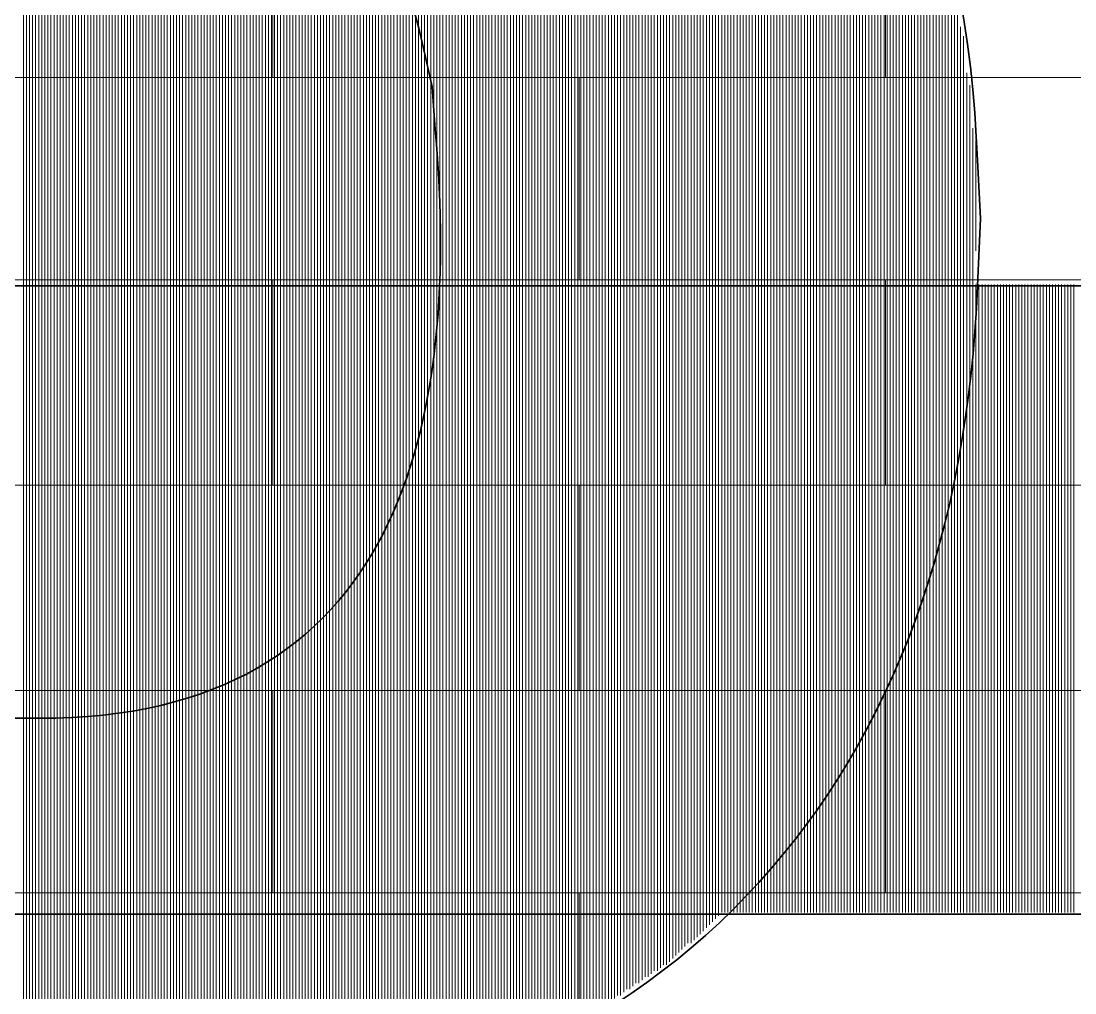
# Model space of a CAD drawing. Header units: inches. Extents: x 5 to 516, y -193 to 129.
# Drawn here: x 88.858 to 90.005, y -83.722 to -82.665 of the extents above; entities that cross this region are included whole.
import ezdxf

# ---------------------------------------------------------------- set-up
doc = ezdxf.new("R2010")
doc.units = ezdxf.units.IN
doc.header["$MEASUREMENT"] = 0
doc.layers.add('PDF4_Geometry', color=7, linetype='Continuous')

msp = doc.modelspace()

# ---------------------------------------------------------------- linework, layer by layer
at = {"layer": 'PDF4_Geometry', "lineweight": 15}
for points in [[(88.8604178, -83.8846511), (88.8604178, -81.8879843), (88.8604178, -83.8846511)], [(88.8637544, -83.8846511), (88.8637544, -81.8879843), (88.8637544, -83.8846511)], [(88.8670909, -83.8846511), (88.8670909, -81.8879843), (88.8670909, -83.8846511)], [(88.8704207, -83.8846511), (88.8704207, -81.8879843), (88.8704207, -83.8846511)], [(88.8737573, -83.8846511), (88.8737573, -81.8879843), (88.8737573, -83.8846511)], [(88.8770871, -83.8846511), (88.8770871, -81.8879843), (88.8770871, -83.8846511)], [(88.8804237, -83.8846511), (88.8804237, -81.8879843), (88.8804237, -83.8846511)], [(88.8837535, -83.8846511), (88.8837535, -81.8879843), (88.8837535, -83.8846511)], [(88.8870901, -83.8846511), (88.8870901, -81.8879843), (88.8870901, -83.8846511)], [(88.8904199, -83.8846511), (88.8904199, -81.8879843), (88.8904199, -83.8846511)], [(88.8937565, -83.8846511), (88.8937565, -81.8879843), (88.8937565, -83.8846511)], [(88.8970863, -83.8846511), (88.8970863, -81.8879843), (88.8970863, -83.8846511)], [(88.9004229, -83.8846511), (88.9004229, -81.8879843), (88.9004229, -83.8846511)], [(88.9037527, -83.8846511), (88.9037527, -81.8879843), (88.9037527, -83.8846511)], [(88.9070893, -83.8846511), (88.9070893, -81.8879843), (88.9070893, -83.8846511)], [(88.9104191, -83.8846511), (88.9104191, -81.8879843), (88.9104191, -83.8846511)], [(88.9137557, -83.8846511), (88.9137557, -81.8879843), (88.9137557, -83.8846511)], [(88.9170855, -83.8846511), (88.9170855, -81.8879843), (88.9170855, -83.8846511)], [(88.9204221, -83.8846511), (88.9204221, -81.8879843), (88.9204221, -83.8846511)], [(88.9237587, -83.8846511), (88.9237587, -81.8879843), (88.9237587, -83.8846511)], [(88.9270885, -83.8846511), (88.9270885, -81.8879843), (88.9270885, -83.8846511)], [(88.9304183, -83.8846511), (88.9304183, -81.8879843), (88.9304183, -83.8846511)], [(88.9337549, -83.8846511), (88.9337549, -81.8879843), (88.9337549, -83.8846511)], [(88.9370915, -83.8846511), (88.9370915, -81.8879843), (88.9370915, -83.8846511)], [(88.9404213, -83.8846511), (88.9404213, -81.8879843), (88.9404213, -83.8846511)], [(88.9437511, -83.8846511), (88.9437511, -81.8879843), (88.9437511, -83.8846511)], [(88.9470877, -83.8846511), (88.9470877, -81.8879843), (88.9470877, -83.8846511)], [(88.9504243, -83.8846511), (88.9504243, -81.8879843), (88.9504243, -83.8846511)], [(88.9537541, -83.8846511), (88.9537541, -81.8879843), (88.9537541, -83.8846511)], [(88.9570907, -83.8846511), (88.9570907, -81.8879843), (88.9570907, -83.8846511)], [(88.9604205, -83.8846511), (88.9604205, -81.8879843), (88.9604205, -83.8846511)], [(88.9637571, -83.8846511), (88.9637571, -81.8879843), (88.9637571, -83.8846511)], [(88.9670869, -83.8846511), (88.9670869, -81.8879843), (88.9670869, -83.8846511)], [(88.9704235, -83.8846511), (88.9704235, -81.8879843), (88.9704235, -83.8846511)], [(88.9737533, -83.8846511), (88.9737533, -81.8879843), (88.9737533, -83.8846511)], [(88.9770899, -83.8846511), (88.9770899, -81.8879843), (88.9770899, -83.8846511)], [(88.9804197, -83.8846511), (88.9804197, -81.8879843), (88.9804197, -83.8846511)], [(88.9837563, -83.8813179), (88.9837563, -81.8879843), (88.9837563, -83.8813179)], [(88.9870861, -83.8813179), (88.9870861, -81.8879843), (88.9870861, -83.8813179)], [(88.9904227, -83.8813179), (88.9904227, -81.8879843), (88.9904227, -83.8813179)], [(88.9937525, -83.8813179), (88.9937525, -81.8879843), (88.9937525, -83.8813179)], [(88.9970891, -83.8813179), (88.9970891, -81.8879843), (88.9970891, -83.8813179)], [(89.0004189, -83.8813179), (89.0004189, -81.8879843), (89.0004189, -83.8813179)], [(89.0037554, -83.8813179), (89.0037554, -81.8879843), (89.0037554, -83.8813179)], [(89.007092, -83.8813179), (89.007092, -81.8879843), (89.007092, -83.8813179)], [(89.0104218, -83.8813179), (89.0104218, -81.8913177), (89.0104218, -83.8813179)], [(89.0137517, -83.8813179), (89.0137517, -81.8913177), (89.0137517, -83.8813179)], [(89.0170882, -83.8779847), (89.0170882, -81.891318), (89.0170882, -83.8779847)], [(89.0204248, -83.8779847), (89.0204248, -81.891318), (89.0204248, -83.8779847)], [(89.0237546, -83.8779847), (89.0237546, -81.891318), (89.0237546, -83.8779847)], [(89.0270844, -83.8779847), (89.0270844, -81.891318), (89.0270844, -83.8779847)], [(89.030421, -83.8779847), (89.030421, -81.891318), (89.030421, -83.8779847)], [(89.0337576, -83.8779847), (89.0337576, -81.891318), (89.0337576, -83.8779847)], [(89.0370874, -83.8779847), (89.0370874, -81.891318), (89.0370874, -83.8779847)], [(89.040424, -83.8779847), (89.040424, -81.891318), (89.040424, -83.8779847)], [(89.0437538, -83.8779847), (89.0437538, -81.891318), (89.0437538, -83.8779847)], [(89.0470904, -83.8746515), (89.0470904, -81.891318), (89.0470904, -83.8746515)], [(89.0504202, -83.8746515), (89.0504202, -81.891318), (89.0504202, -83.8746515)], [(89.0537568, -83.8746515), (89.0537568, -81.891318), (89.0537568, -83.8746515)], [(89.0570866, -83.8746515), (89.0570866, -81.8946514), (89.0570866, -83.8746515)], [(89.0604232, -83.8746515), (89.0604232, -81.8946514), (89.0604232, -83.8746515)], [(89.063753, -83.8746515), (89.063753, -81.8946514), (89.063753, -83.8746515)], [(89.0670896, -83.8746515), (89.0670896, -81.8946514), (89.0670896, -83.8746515)], [(89.0704194, -83.8746515), (89.0704194, -81.8946514), (89.0704194, -83.8746515)], [(89.073756, -83.8746515), (89.073756, -81.8946514), (89.073756, -83.8746515)], [(89.0770858, -83.8713183), (89.0770858, -81.8946514), (89.0770858, -83.8713183)], [(89.0804224, -83.8713183), (89.0804224, -81.8979848), (89.0804224, -83.8713183)], [(89.0837522, -83.8713183), (89.0837522, -81.8979848), (89.0837522, -83.8713183)], [(89.0870888, -83.8713183), (89.0870888, -81.8979848), (89.0870888, -83.8713183)], [(89.0904254, -83.8713183), (89.0904254, -81.8979848), (89.0904254, -83.8713183)], [(89.0937552, -83.8713183), (89.0937552, -81.8979848), (89.0937552, -83.8713183)], [(89.097085, -83.8713183), (89.097085, -81.8979848), (89.097085, -83.8713183)], [(89.1004216, -83.8713183), (89.1004216, -81.9013182), (89.1004216, -83.8713183)], [(89.1037582, -83.8713183), (89.1037582, -81.9013182), (89.1037582, -83.8713183)], [(89.107088, -83.8679817), (89.107088, -81.9013148), (89.107088, -83.8679817)], [(89.1104178, -83.8679817), (89.1104178, -81.9013148), (89.1104178, -83.8679817)], [(89.1137544, -83.8679817), (89.1137544, -81.9013148), (89.1137544, -83.8679817)], [(89.117091, -83.8679817), (89.117091, -81.9013148), (89.117091, -83.8679817)], [(89.1204208, -83.8679817), (89.1204208, -81.9013148), (89.1204208, -83.8679817)], [(89.1237574, -83.8679817), (89.1237574, -81.9046482), (89.1237574, -83.8679817)], [(89.1270872, -83.8679817), (89.1270872, -81.9046482), (89.1270872, -83.8679817)], [(89.1304238, -83.8679817), (89.1304238, -81.9046482), (89.1304238, -83.8679817)], [(89.1337536, -83.8646519), (89.1337536, -81.9046518), (89.1337536, -83.8646519)], [(89.1370901, -83.8646519), (89.1370901, -81.9046518), (89.1370901, -83.8646519)], [(89.14042, -83.8646519), (89.14042, -81.9046518), (89.14042, -83.8646519)], [(89.1437565, -83.8646519), (89.1437565, -81.907985), (89.1437565, -83.8646519)], [(89.1470864, -83.8646519), (89.1470864, -81.907985), (89.1470864, -83.8646519)], [(89.1504229, -83.8646519), (89.1504229, -81.907985), (89.1504229, -83.8646519)], [(89.1537527, -83.8646519), (89.1537527, -81.907985), (89.1537527, -83.8646519)], [(89.1570893, -83.8613153), (89.1570893, -81.9079818), (89.1570893, -83.8613153)], [(89.1604191, -83.8613153), (89.1604191, -81.9079818), (89.1604191, -83.8613153)], [(89.1637557, -83.8613153), (89.1637557, -81.9113153), (89.1637557, -83.8613153)], [(89.1670855, -83.8613153), (89.1670855, -81.9113153), (89.1670855, -83.8613153)], [(89.1704221, -83.8579855), (89.1704221, -81.9113186), (89.1704221, -83.8579855)], [(89.1737587, -83.8579855), (89.1737587, -81.9113186), (89.1737587, -83.8579855)], [(89.1770885, -83.8579855), (89.1770885, -81.9113186), (89.1770885, -83.8579855)], [(89.1804183, -83.8579855), (89.1804183, -81.914652), (89.1804183, -83.8579855)], [(89.1837549, -83.8546489), (89.1837549, -81.9146489), (89.1837549, -83.8546489)], [(89.1870915, -83.8546489), (89.1870915, -81.9146489), (89.1870915, -83.8546489)], [(89.1904213, -83.8546489), (89.1904213, -81.9146489), (89.1904213, -83.8546489)], [(89.1937511, -83.8546489), (89.1937511, -81.917982), (89.1937511, -83.8546489)], [(89.1970877, -83.8513157), (89.1970877, -81.9179823), (89.1970877, -83.8513157)], [(89.2004243, -83.8513157), (89.2004243, -81.9179823), (89.2004243, -83.8513157)], [(89.2037541, -83.8513157), (89.2037541, -81.9179823), (89.2037541, -83.8513157)], [(89.2070907, -83.8513157), (89.2070907, -81.9213155), (89.2070907, -83.8513157)], [(89.2104205, -83.8513157), (89.2104205, -81.9213155), (89.2104205, -83.8513157)], [(89.2137571, -83.8479825), (89.2137571, -81.9213157), (89.2137571, -83.8479825)], [(89.2170869, -83.8479825), (89.2170869, -81.9246491), (89.2170869, -83.8479825)], [(89.2204235, -83.8479825), (89.2204235, -81.9246491), (89.2204235, -83.8479825)], [(89.2237533, -83.8479825), (89.2237533, -81.9246491), (89.2237533, -83.8479825)], [(89.2270899, -83.8446493), (89.2270899, -81.9246491), (89.2270899, -83.8446493)], [(89.2304197, -83.8446493), (89.2304197, -81.9279825), (89.2304197, -83.8446493)], [(89.2337563, -83.8446493), (89.2337563, -81.9279825), (89.2337563, -83.8446493)], [(89.2370861, -83.8446493), (89.2370861, -81.9279825), (89.2370861, -83.8446493)], [(89.2404227, -83.8413161), (89.2404227, -81.9313159), (89.2404227, -83.8413161)], [(89.2437525, -83.8413161), (89.2437525, -81.9313159), (89.2437525, -83.8413161)], [(89.2470891, -83.8413161), (89.2470891, -81.9313159), (89.2470891, -83.8413161)], [(89.2504189, -83.8413161), (89.2504189, -81.9313159), (89.2504189, -83.8413161)], [(89.2537555, -83.8379829), (89.2537555, -81.9346496), (89.2537555, -83.8379829)], [(89.2570921, -83.8379829), (89.2570921, -81.9346496), (89.2570921, -83.8379829)], [(89.2604219, -83.8379829), (89.2604219, -81.9346496), (89.2604219, -83.8379829)], [(89.2637517, -83.8346497), (89.2637517, -81.9346495), (89.2637517, -83.8346497)], [(89.2670883, -83.8346497), (89.2670883, -81.937983), (89.2670883, -83.8346497)], [(89.2704248, -83.8346497), (89.2704248, -81.937983), (89.2704248, -83.8346497)], [(89.2737547, -83.8313165), (89.2737547, -81.9379829), (89.2737547, -83.8313165)], [(89.2770845, -83.8313165), (89.2770845, -81.9379829), (89.2770845, -83.8313165)], [(89.2804211, -83.8313165), (89.2804211, -81.9413164), (89.2804211, -83.8313165)], [(89.2837576, -83.8313165), (89.2837576, -81.9413164), (89.2837576, -83.8313165)], [(89.2870874, -83.8279833), (89.2870874, -81.9413166), (89.2870874, -83.8279833)], [(89.290424, -83.8279833), (89.290424, -81.9413166), (89.290424, -83.8279833)], [(89.2937538, -83.8279833), (89.2937538, -81.9446497), (89.2937538, -83.8279833)], [(89.2970904, -83.8246501), (89.2970904, -81.94465), (89.2970904, -83.8246501)], [(89.3004202, -83.8246501), (89.3004202, -81.94465), (89.3004202, -83.8246501)], [(89.3037568, -83.8246501), (89.3037568, -81.9479834), (89.3037568, -83.8246501)], [(89.3070866, -83.8213169), (89.3070866, -81.9479834), (89.3070866, -83.8213169)], [(89.3104232, -83.8213169), (89.3104232, -81.9513168), (89.3104232, -83.8213169)], [(89.313753, -83.8213169), (89.313753, -81.9513168), (89.313753, -83.8213169)], [(89.3170896, -83.8179837), (89.3170896, -81.951317), (89.3170896, -83.8179837)], [(89.3204194, -83.8179837), (89.3204194, -81.9546502), (89.3204194, -83.8179837)], [(89.323756, -83.8179837), (89.323756, -81.9546502), (89.323756, -83.8179837)], [(89.3270858, -83.8146505), (89.3270858, -81.9546504), (89.3270858, -83.8146505)], [(89.3304224, -83.8146505), (89.3304224, -81.9579838), (89.3304224, -83.8146505)], [(89.3337522, -83.8146505), (89.3337522, -81.9579838), (89.3337522, -83.8146505)], [(89.3370888, -83.8113173), (89.3370888, -81.9613173), (89.3370888, -83.8113173)], [(89.3404254, -83.8113173), (89.3404254, -81.9613173), (89.3404254, -83.8113173)], [(89.3437552, -83.8113173), (89.3437552, -81.9613173), (89.3437552, -83.8113173)], [(89.347085, -83.8079842), (89.347085, -81.9646507), (89.347085, -83.8079842)], [(89.3504216, -83.8079842), (89.3504216, -81.9646507), (89.3504216, -83.8079842)], [(89.3537582, -83.8079842), (89.3537582, -81.9679841), (89.3537582, -83.8079842)], [(89.357088, -83.804651), (89.357088, -81.9679841), (89.357088, -83.804651)], [(89.3604178, -83.804651), (89.3604178, -81.9679841), (89.3604178, -83.804651)], [(89.3637544, -83.804651), (89.3637544, -81.9713175), (89.3637544, -83.804651)], [(89.367091, -83.8013178), (89.367091, -81.9713177), (89.367091, -83.8013178)], [(89.3704208, -83.8013178), (89.3704208, -81.9746509), (89.3704208, -83.8013178)], [(89.3737574, -83.7979846), (89.3737574, -81.9746511), (89.3737574, -83.7979846)], [(89.3770872, -83.7979846), (89.3770872, -81.9779845), (89.3770872, -83.7979846)], [(89.3804238, -83.7946514), (89.3804238, -81.9779845), (89.3804238, -83.7946514)], [(89.3837536, -83.7946514), (89.3837536, -81.9813179), (89.3837536, -83.7946514)], [(89.3870902, -83.7913182), (89.3870902, -81.9813179), (89.3870902, -83.7913182)], [(89.39042, -83.7913182), (89.39042, -81.9846514), (89.39042, -83.7913182)], [(89.3937566, -83.787985), (89.3937566, -81.9846515), (89.3937566, -83.787985)], [(89.3970864, -83.787985), (89.3970864, -81.9879847), (89.3970864, -83.787985)], [(89.400423, -83.7846484), (89.400423, -81.9879816), (89.400423, -83.7846484)], [(89.4037528, -83.7846484), (89.4037528, -81.991315), (89.4037528, -83.7846484)], [(89.4070894, -83.7813186), (89.4070894, -81.9913184), (89.4070894, -83.7813186)], [(89.4104192, -83.7813186), (89.4104192, -81.9946518), (89.4104192, -83.7813186)], [(89.4137558, -83.777982), (89.4137558, -81.9946486), (89.4137558, -83.777982)], [(89.4170856, -83.777982), (89.4170856, -81.9979818), (89.4170856, -83.777982)], [(89.4204221, -83.7746522), (89.4204221, -81.9979854), (89.4204221, -83.7746522)], [(89.4237587, -83.7746522), (89.4237587, -82.0013187), (89.4237587, -83.7746522)], [(89.4270885, -83.7713156), (89.4270885, -82.0013154), (89.4270885, -83.7713156)], [(89.4304184, -83.7713156), (89.4304184, -82.0046488), (89.4304184, -83.7713156)], [(89.4337549, -83.7679824), (89.4337549, -82.0046489), (89.4337549, -83.7679824)], [(89.4370915, -83.7679824), (89.4370915, -82.0079822), (89.4370915, -83.7679824)], [(89.4404213, -83.7646492), (89.4404213, -82.0079823), (89.4404213, -83.7646492)], [(89.4437511, -83.7646492), (89.4437511, -82.0113158), (89.4437511, -83.7646492)], [(89.4470877, -83.761316), (89.4470877, -82.0113158), (89.4470877, -83.761316)], [(89.4504243, -83.761316), (89.4504243, -82.0146491), (89.4504243, -83.761316)], [(89.4537541, -83.7579828), (89.4537541, -82.0146494), (89.4537541, -83.7579828)], [(89.4570907, -83.7579828), (89.4570907, -82.0179827), (89.4570907, -83.7579828)], [(89.4604205, -83.7546496), (89.4604205, -82.0179828), (89.4604205, -83.7546496)], [(89.4637571, -83.7546496), (89.4637571, -82.0213161), (89.4637571, -83.7546496)], [(89.4670869, -83.7513164), (89.4670869, -82.0213163), (89.4670869, -83.7513164)], [(89.4704235, -83.7513164), (89.4704235, -82.0246496), (89.4704235, -83.7513164)], [(89.4737533, -83.7479832), (89.4737533, -82.0279831), (89.4737533, -83.7479832)], [(89.4770899, -83.74465), (89.4770899, -82.0279832), (89.4770899, -83.74465)], [(89.4804197, -83.74465), (89.4804197, -82.0313165), (89.4804197, -83.74465)], [(89.4837563, -83.7413168), (89.4837563, -82.0313166), (89.4837563, -83.7413168)], [(89.4870861, -83.7379836), (89.4870861, -82.0346501), (89.4870861, -83.7379836)], [(89.4904227, -83.7379836), (89.4904227, -82.0379835), (89.4904227, -83.7379836)], [(89.4937525, -83.7346504), (89.4937525, -82.0379835), (89.4937525, -83.7346504)], [(89.4970891, -83.7313172), (89.4970891, -82.0413171), (89.4970891, -83.7313172)], [(89.5004189, -83.7313172), (89.5004189, -82.0413171), (89.5004189, -83.7313172)], [(89.5037555, -83.727984), (89.5037555, -82.0446506), (89.5037555, -83.727984)], [(89.5070921, -83.7246508), (89.5070921, -82.047984), (89.5070921, -83.7246508)], [(89.5104219, -83.7246508), (89.5104219, -82.047984), (89.5104219, -83.7246508)], [(89.5137517, -83.7213176), (89.5137517, -82.0513175), (89.5137517, -83.7213176)], [(89.5170883, -83.7179844), (89.5170883, -82.0513176), (89.5170883, -83.7179844)], [(89.5204249, -83.7179844), (89.5204249, -82.0546509), (89.5204249, -83.7179844)], [(89.5237547, -83.7146512), (89.5237547, -82.0579844), (89.5237547, -83.7146512)], [(89.5270845, -83.711318), (89.5270845, -82.0613178), (89.5270845, -83.711318)], [(89.5304211, -83.711318), (89.5304211, -82.0613178), (89.5304211, -83.711318)], [(89.5337577, -83.7079848), (89.5337577, -82.0646514), (89.5337577, -83.7079848)], [(89.5370875, -83.7046516), (89.5370875, -82.0679849), (89.5370875, -83.7046516)], [(89.5404241, -83.7046516), (89.5404241, -82.0713182), (89.5404241, -83.7046516)], [(89.5437539, -83.701315), (89.5437539, -82.0713149), (89.5437539, -83.701315)], [(89.5470905, -83.6979852), (89.5470905, -82.0746518), (89.5470905, -83.6979852)], [(89.5504203, -83.6979852), (89.5504203, -82.0779851), (89.5504203, -83.6979852)], [(89.5537568, -83.6946486), (89.5537568, -82.0813151), (89.5537568, -83.6946486)], [(89.5570867, -83.6913188), (89.5570867, -82.084652), (89.5570867, -83.6913188)], [(89.5604232, -83.6913188), (89.5604232, -82.084652), (89.5604232, -83.6913188)], [(89.5637531, -83.6879822), (89.5637531, -82.0879822), (89.5637531, -83.6879822)], [(89.5670896, -83.684649), (89.5670896, -82.0913156), (89.5670896, -83.684649)], [(89.5704194, -83.6813158), (89.5704194, -82.0946491), (89.5704194, -83.6813158)], [(89.573756, -83.6779826), (89.573756, -82.0979825), (89.573756, -83.6779826)], [(89.5770858, -83.6746495), (89.5770858, -82.101316), (89.5770858, -83.6746495)], [(89.5804224, -83.6713163), (89.5804224, -82.1013161), (89.5804224, -83.6713163)], [(89.5837522, -83.6679831), (89.5837522, -82.1046497), (89.5837522, -83.6679831)], [(89.5870888, -83.6679831), (89.5870888, -82.1079829), (89.5870888, -83.6679831)], [(89.5904254, -83.6646499), (89.5904254, -82.1113165), (89.5904254, -83.6646499)], [(89.5937552, -83.6613167), (89.5937552, -82.1146499), (89.5937552, -83.6613167)], [(89.597085, -83.6579835), (89.597085, -82.1179834), (89.597085, -83.6579835)], [(89.6004216, -83.6546503), (89.6004216, -82.1213168), (89.6004216, -83.6546503)], [(89.6037582, -83.6513171), (89.6037582, -82.1213169), (89.6037582, -83.6513171)], [(89.607088, -83.6479839), (89.607088, -82.1246504), (89.607088, -83.6479839)], [(89.6104178, -83.6446507), (89.6104178, -82.1279839), (89.6104178, -83.6446507)], [(89.6137544, -83.6413175), (89.6137544, -82.1313174), (89.6137544, -83.6413175)], [(89.617091, -83.6379843), (89.617091, -82.1346509), (89.617091, -83.6379843)], [(89.6204208, -83.6346511), (89.6204208, -82.1379842), (89.6204208, -83.6346511)], [(89.6237574, -83.6313179), (89.6237574, -82.1413178), (89.6237574, -83.6313179)], [(89.6270872, -83.6279847), (89.6270872, -82.1446512), (89.6270872, -83.6279847)], [(89.6304238, -83.6279847), (89.6304238, -82.1479846), (89.6304238, -83.6279847)], [(89.6337536, -83.6246515), (89.6337536, -82.151318), (89.6337536, -83.6246515)], [(89.6370902, -83.6213183), (89.6370902, -82.1546515), (89.6370902, -83.6213183)], [(89.64042, -83.6179817), (89.64042, -82.1579815), (89.64042, -83.6179817)], [(89.6437566, -83.6146519), (89.6437566, -82.1613184), (89.6437566, -83.6146519)], [(89.6470864, -83.6113153), (89.6470864, -82.1646485), (89.6470864, -83.6113153)], [(89.650423, -83.6079855), (89.650423, -82.1679854), (89.650423, -83.6079855)], [(89.6537528, -83.6046489), (89.6537528, -82.1679821), (89.6537528, -83.6046489)], [(89.6570894, -83.6013157), (89.6570894, -82.1746489), (89.6570894, -83.6013157)], [(89.6604192, -83.5979825), (89.6604192, -82.1779824), (89.6604192, -83.5979825)], [(89.6637558, -83.5913161), (89.6637558, -82.1813161), (89.6637558, -83.5913161)], [(89.6670856, -83.5879829), (89.6670856, -82.1879827), (89.6670856, -83.5879829)], [(89.6704222, -83.5846497), (89.6704222, -82.1913163), (89.6704222, -83.5846497)], [(89.6737588, -83.5813165), (89.6737588, -82.1946498), (89.6737588, -83.5813165)], [(89.6770886, -83.5779833), (89.6770886, -82.1979832), (89.6770886, -83.5779833)], [(89.6804184, -83.5746501), (89.6804184, -82.2013167), (89.6804184, -83.5746501)], [(89.683755, -83.5679837), (89.683755, -82.2046502), (89.683755, -83.5679837)], [(89.6870915, -83.5646505), (89.6870915, -82.211317), (89.6870915, -83.5646505)], [(89.6904214, -83.5646505), (89.6904214, -82.2146505), (89.6904214, -83.5646505)], [(89.6937512, -83.5579841), (89.6937512, -82.2146507), (89.6937512, -83.5579841)], [(89.6970878, -83.5513177), (89.6970878, -82.2213176), (89.6970878, -83.5513177)], [(89.7004243, -83.5479845), (89.7004243, -82.2279844), (89.7004243, -83.5479845)], [(89.7037541, -83.5446513), (89.7037541, -82.231318), (89.7037541, -83.5446513)], [(89.7070907, -83.5379849), (89.7070907, -82.2346516), (89.7070907, -83.5379849)], [(89.7104205, -83.5346484), (89.7104205, -82.2379816), (89.7104205, -83.5346484)], [(89.7137571, -83.5313185), (89.7137571, -82.2446518), (89.7137571, -83.5313185)], [(89.7170869, -83.5246522), (89.7170869, -82.2479854), (89.7170869, -83.5246522)], [(89.7204235, -83.5246522), (89.7204235, -82.2513187), (89.7204235, -83.5246522)], [(89.7237533, -83.5179824), (89.7237533, -82.2546489), (89.7237533, -83.5179824)], [(89.7270899, -83.511316), (89.7270899, -82.2613159), (89.7270899, -83.511316)], [(89.7304197, -83.5079828), (89.7304197, -82.2613159), (89.7304197, -83.5079828)], [(89.7337563, -83.5013164), (89.7337563, -82.2713163), (89.7337563, -83.5013164)], [(89.7370861, -83.4979832), (89.7370861, -82.2779831), (89.7370861, -83.4979832)], [(89.7404227, -83.4913168), (89.7404227, -82.2813166), (89.7404227, -83.4913168)], [(89.7437525, -83.4879836), (89.7437525, -82.2879835), (89.7437525, -83.4879836)], [(89.7470891, -83.4813172), (89.7470891, -82.2946504), (89.7470891, -83.4813172)], [(89.7504189, -83.4813172), (89.7504189, -82.3013171), (89.7504189, -83.4813172)], [(89.7537555, -83.4713176), (89.7537555, -82.3046508), (89.7537555, -83.4713176)], [(89.7570921, -83.4679844), (89.7570921, -82.3113176), (89.7570921, -83.4679844)], [(89.7604219, -83.461318), (89.7604219, -82.3146513), (89.7604219, -83.461318)], [(89.7637517, -83.4546516), (89.7637517, -82.3246515), (89.7637517, -83.4546516)], [(89.7670883, -83.4479852), (89.7670883, -82.3313185), (89.7670883, -83.4479852)], [(89.7704249, -83.4446486), (89.7704249, -82.3346485), (89.7704249, -83.4446486)], [(89.7737547, -83.4379822), (89.7737547, -82.3413155), (89.7737547, -83.4379822)], [(89.7770845, -83.434649), (89.7770845, -82.3479823), (89.7770845, -83.434649)], [(89.7804211, -83.4246494), (89.7804211, -82.3546493), (89.7804211, -83.4246494)], [(89.7837577, -83.417983), (89.7837577, -82.357983), (89.7837577, -83.417983)], [(89.7870875, -83.4113166), (89.7870875, -82.3646499), (89.7870875, -83.4113166)], [(89.7904241, -83.401317), (89.7904241, -82.3679836), (89.7904241, -83.401317)], [(89.7937539, -83.3946506), (89.7937539, -82.377984), (89.7937539, -83.3946506)], [(89.7970905, -83.3879843), (89.7970905, -82.3846509), (89.7970905, -83.3879843)], [(89.8004203, -83.3846511), (89.8004203, -82.3913177), (89.8004203, -83.3846511)], [(89.8037569, -83.3746515), (89.8037569, -82.3979847), (89.8037569, -83.3746515)], [(89.8070867, -83.3646519), (89.8070867, -82.4046517), (89.8070867, -83.3646519)], [(89.8104233, -83.3579855), (89.8104233, -82.4113187), (89.8104233, -83.3579855)], [(89.8137531, -83.3479825), (89.8137531, -82.4146491), (89.8137531, -83.3479825)], [(89.8170897, -83.3413161), (89.8170897, -82.4279826), (89.8170897, -83.3413161)], [(89.8204195, -83.3346497), (89.8204195, -82.437983), (89.8204195, -83.3346497)], [(89.8237561, -83.3213169), (89.8237561, -82.4479835), (89.8237561, -83.3213169)], [(89.8270859, -83.3146505), (89.8270859, -82.4579838), (89.8270859, -83.3146505)], [(89.8304225, -83.3046509), (89.8304225, -82.4613175), (89.8304225, -83.3046509)], [(89.8337523, -83.2946513), (89.8337523, -82.4779846), (89.8337523, -83.2946513)], [(89.8370888, -83.2879849), (89.8370888, -82.4846515), (89.8370888, -83.2879849)], [(89.8404254, -83.2813185), (89.8404254, -82.4946518), (89.8404254, -83.2813185)], [(89.8437552, -83.2679823), (89.8437552, -82.504649), (89.8437552, -83.2679823)], [(89.8470851, -83.2546496), (89.8470851, -82.5113162), (89.8470851, -83.2546496)], [(89.8504216, -83.24465), (89.8504216, -82.5179832), (89.8504216, -83.24465)], [(89.8537582, -83.2313172), (89.8537582, -82.5346504), (89.8537582, -83.2313172)], [(89.857088, -83.227984), (89.857088, -82.5479839), (89.857088, -83.227984)], [(89.8604178, -83.2046516), (89.8604178, -82.5613182), (89.8604178, -83.2046516)], [(89.8637544, -83.1913188), (89.8637544, -82.5679854), (89.8637544, -83.1913188)], [(89.867091, -83.1746494), (89.867091, -82.5946494), (89.867091, -83.1746494)], [(89.8704208, -83.1646498), (89.8704208, -82.6113164), (89.8704208, -83.1646498)], [(89.8737574, -83.134651), (89.8737574, -82.6213177), (89.8737574, -83.134651)], [(89.8770872, -83.1146518), (89.8770872, -82.6513185), (89.8770872, -83.1146518)], [(89.8804238, -83.1013157), (89.8804238, -82.6713156), (89.8804238, -83.1013157)], [(89.8837536, -83.0679837), (89.8837536, -82.681317), (89.8837536, -83.0679837)], [(89.8870902, -83.0479845), (89.8870902, -82.7213178), (89.8870902, -83.0479845)], [(89.89042, -83.0346483), (89.89042, -82.7346483), (89.89042, -83.0346483)], [(89.8937566, -82.9879835), (89.8937566, -82.7813169), (89.8937566, -82.9879835)], [(89.8970864, -82.9146498), (89.8970864, -82.7946498), (89.8970864, -82.9146498)], [(88.8604178, -83.6346511), (88.8604178, -82.9513177), (88.8604178, -83.6346511)], [(88.8637544, -83.6346511), (88.8637544, -82.9513177), (88.8637544, -83.6346511)], [(88.8670909, -83.6346511), (88.8670909, -82.9513177), (88.8670909, -83.6346511)], [(88.8704207, -83.6346511), (88.8704207, -82.9513177), (88.8704207, -83.6346511)], [(88.8737573, -83.6346511), (88.8737573, -82.9513177), (88.8737573, -83.6346511)], [(88.8770871, -83.6346511), (88.8770871, -82.9513177), (88.8770871, -83.6346511)], [(88.8804237, -83.6346511), (88.8804237, -82.9513177), (88.8804237, -83.6346511)], [(88.8837535, -83.6346511), (88.8837535, -82.9513177), (88.8837535, -83.6346511)], [(88.8870901, -83.6346511), (88.8870901, -82.9513177), (88.8870901, -83.6346511)], [(88.8904199, -83.6346511), (88.8904199, -82.9513177), (88.8904199, -83.6346511)], [(88.8937565, -83.6346511), (88.8937565, -82.9513177), (88.8937565, -83.6346511)], [(88.8970863, -83.6346511), (88.8970863, -82.9513177), (88.8970863, -83.6346511)], [(88.9004229, -83.6346511), (88.9004229, -82.9513177), (88.9004229, -83.6346511)], [(88.9037527, -83.6346511), (88.9037527, -82.9513177), (88.9037527, -83.6346511)], [(88.9070893, -83.6346511), (88.9070893, -82.9513177), (88.9070893, -83.6346511)], [(88.9104191, -83.6346511), (88.9104191, -82.9513177), (88.9104191, -83.6346511)], [(88.9137557, -83.6346511), (88.9137557, -82.9513177), (88.9137557, -83.6346511)], [(88.9170855, -83.6346511), (88.9170855, -82.9513177), (88.9170855, -83.6346511)], [(88.9204221, -83.6346511), (88.9204221, -82.9513177), (88.9204221, -83.6346511)], [(88.9237587, -83.6346511), (88.9237587, -82.9513177), (88.9237587, -83.6346511)], [(88.9270885, -83.6346511), (88.9270885, -82.9513177), (88.9270885, -83.6346511)], [(88.9304183, -83.6346511), (88.9304183, -82.9513177), (88.9304183, -83.6346511)], [(88.9337549, -83.6346511), (88.9337549, -82.9513177), (88.9337549, -83.6346511)], [(88.9370915, -83.6346511), (88.9370915, -82.9513177), (88.9370915, -83.6346511)], [(88.9404213, -83.6346511), (88.9404213, -82.9513177), (88.9404213, -83.6346511)], [(88.9437511, -83.6346511), (88.9437511, -82.9513177), (88.9437511, -83.6346511)], [(88.9470877, -83.6346511), (88.9470877, -82.9513177), (88.9470877, -83.6346511)], [(88.9504243, -83.6346511), (88.9504243, -82.9513177), (88.9504243, -83.6346511)], [(88.9537541, -83.6346511), (88.9537541, -82.9513177), (88.9537541, -83.6346511)], [(88.9570907, -83.6346511), (88.9570907, -82.9513177), (88.9570907, -83.6346511)], [(88.9604205, -83.6346511), (88.9604205, -82.9513177), (88.9604205, -83.6346511)], [(88.9637571, -83.6346511), (88.9637571, -82.9513177), (88.9637571, -83.6346511)], [(88.9670869, -83.6346511), (88.9670869, -82.9513177), (88.9670869, -83.6346511)], [(88.9704235, -83.6346511), (88.9704235, -82.9513177), (88.9704235, -83.6346511)], [(88.9737533, -83.6346511), (88.9737533, -82.9513177), (88.9737533, -83.6346511)], [(88.9770899, -83.6346511), (88.9770899, -82.9513177), (88.9770899, -83.6346511)], [(88.9804197, -83.6346511), (88.9804197, -82.9513177), (88.9804197, -83.6346511)], [(88.9837563, -83.6346511), (88.9837563, -82.9513177), (88.9837563, -83.6346511)], [(88.9870861, -83.6346511), (88.9870861, -82.9513177), (88.9870861, -83.6346511)], [(88.9904227, -83.6346511), (88.9904227, -82.9513177), (88.9904227, -83.6346511)], [(88.9937525, -83.6346511), (88.9937525, -82.9513177), (88.9937525, -83.6346511)], [(88.9970891, -83.6346511), (88.9970891, -82.9513177), (88.9970891, -83.6346511)], [(89.0004189, -83.6346511), (89.0004189, -82.9513177), (89.0004189, -83.6346511)], [(89.0037554, -83.6346511), (89.0037554, -82.9513177), (89.0037554, -83.6346511)], [(89.007092, -83.6346511), (89.007092, -82.9513177), (89.007092, -83.6346511)], [(89.0104218, -83.6346511), (89.0104218, -82.9513177), (89.0104218, -83.6346511)], [(89.0137517, -83.6346511), (89.0137517, -82.9513177), (89.0137517, -83.6346511)], [(89.0170882, -83.6346511), (89.0170882, -82.9513177), (89.0170882, -83.6346511)], [(89.0204248, -83.6346511), (89.0204248, -82.9513177), (89.0204248, -83.6346511)], [(89.0237546, -83.6346511), (89.0237546, -82.9513177), (89.0237546, -83.6346511)], [(89.0270844, -83.6346511), (89.0270844, -82.9513177), (89.0270844, -83.6346511)], [(89.030421, -83.6346511), (89.030421, -82.9513177), (89.030421, -83.6346511)], [(89.0337576, -83.6346511), (89.0337576, -82.9513177), (89.0337576, -83.6346511)], [(89.0370874, -83.6346511), (89.0370874, -82.9513177), (89.0370874, -83.6346511)], [(89.040424, -83.6346511), (89.040424, -82.9513177), (89.040424, -83.6346511)], [(89.0437538, -83.6346511), (89.0437538, -82.9513177), (89.0437538, -83.6346511)], [(89.0470904, -83.6346511), (89.0470904, -82.9513177), (89.0470904, -83.6346511)], [(89.0504202, -83.6346511), (89.0504202, -82.9513177), (89.0504202, -83.6346511)], [(89.0537568, -83.6346511), (89.0537568, -82.9513177), (89.0537568, -83.6346511)], [(89.0570866, -83.6346511), (89.0570866, -82.9513177), (89.0570866, -83.6346511)], [(89.0604232, -83.6346511), (89.0604232, -82.9513177), (89.0604232, -83.6346511)], [(89.063753, -83.6346511), (89.063753, -82.9513177), (89.063753, -83.6346511)], [(89.0670896, -83.6346511), (89.0670896, -82.9513177), (89.0670896, -83.6346511)], [(89.0704194, -83.6346511), (89.0704194, -82.9513177), (89.0704194, -83.6346511)], [(89.073756, -83.6346511), (89.073756, -82.9513177), (89.073756, -83.6346511)], [(89.0770858, -83.6346511), (89.0770858, -82.9513177), (89.0770858, -83.6346511)], [(89.0804224, -83.6346511), (89.0804224, -82.9513177), (89.0804224, -83.6346511)], [(89.0837522, -83.6346511), (89.0837522, -82.9513177), (89.0837522, -83.6346511)], [(89.0870888, -83.6346511), (89.0870888, -82.9513177), (89.0870888, -83.6346511)], [(89.0904254, -83.6346511), (89.0904254, -82.9513177), (89.0904254, -83.6346511)], [(89.0937552, -83.6346511), (89.0937552, -82.9513177), (89.0937552, -83.6346511)], [(89.097085, -83.6346511), (89.097085, -82.9513177), (89.097085, -83.6346511)], [(89.1004216, -83.6346511), (89.1004216, -82.9513177), (89.1004216, -83.6346511)], [(89.1037582, -83.6346511), (89.1037582, -82.9513177), (89.1037582, -83.6346511)], [(89.107088, -83.6346511), (89.107088, -82.9513177), (89.107088, -83.6346511)], [(89.1104178, -83.6346511), (89.1104178, -82.9513177), (89.1104178, -83.6346511)], [(89.1137544, -83.6346511), (89.1137544, -82.9513177), (89.1137544, -83.6346511)], [(89.117091, -83.6346511), (89.117091, -82.9513177), (89.117091, -83.6346511)], [(89.1204208, -83.6346511), (89.1204208, -82.9513177), (89.1204208, -83.6346511)], [(89.1237574, -83.6346511), (89.1237574, -82.9513177), (89.1237574, -83.6346511)], [(89.1270872, -83.6346511), (89.1270872, -82.9513177), (89.1270872, -83.6346511)], [(89.1304238, -83.6346511), (89.1304238, -82.9513177), (89.1304238, -83.6346511)], [(89.1337536, -83.6346511), (89.1337536, -82.9513177), (89.1337536, -83.6346511)], [(89.1370901, -83.6346511), (89.1370901, -82.9513177), (89.1370901, -83.6346511)], [(89.14042, -83.6346511), (89.14042, -82.9513177), (89.14042, -83.6346511)], [(89.1437565, -83.6346511), (89.1437565, -82.9513177), (89.1437565, -83.6346511)], [(89.1470864, -83.6346511), (89.1470864, -82.9513177), (89.1470864, -83.6346511)], [(89.1504229, -83.6346511), (89.1504229, -82.9513177), (89.1504229, -83.6346511)], [(89.1537527, -83.6346511), (89.1537527, -82.9513177), (89.1537527, -83.6346511)], [(89.1570893, -83.6346511), (89.1570893, -82.9513177), (89.1570893, -83.6346511)], [(89.1604191, -83.6346511), (89.1604191, -82.9513177), (89.1604191, -83.6346511)], [(89.1637557, -83.6346511), (89.1637557, -82.9513177), (89.1637557, -83.6346511)], [(89.1670855, -83.6346511), (89.1670855, -82.9513177), (89.1670855, -83.6346511)], [(89.1704221, -83.6346511), (89.1704221, -82.9513177), (89.1704221, -83.6346511)], [(89.1737587, -83.6346511), (89.1737587, -82.9513177), (89.1737587, -83.6346511)], [(89.1770885, -83.6346511), (89.1770885, -82.9513177), (89.1770885, -83.6346511)], [(89.1804183, -83.6346511), (89.1804183, -82.9513177), (89.1804183, -83.6346511)], [(89.1837549, -83.6346511), (89.1837549, -82.9513177), (89.1837549, -83.6346511)], [(89.1870915, -83.6346511), (89.1870915, -82.9513177), (89.1870915, -83.6346511)], [(89.1904213, -83.6346511), (89.1904213, -82.9513177), (89.1904213, -83.6346511)], [(89.1937511, -83.6346511), (89.1937511, -82.9513177), (89.1937511, -83.6346511)], [(89.1970877, -83.6346511), (89.1970877, -82.9513177), (89.1970877, -83.6346511)], [(89.2004243, -83.6346511), (89.2004243, -82.9513177), (89.2004243, -83.6346511)], [(89.2037541, -83.6346511), (89.2037541, -82.9513177), (89.2037541, -83.6346511)], [(89.2070907, -83.6346511), (89.2070907, -82.9513177), (89.2070907, -83.6346511)], [(89.2104205, -83.6346511), (89.2104205, -82.9513177), (89.2104205, -83.6346511)], [(89.2137571, -83.6346511), (89.2137571, -82.9513177), (89.2137571, -83.6346511)], [(89.2170869, -83.6346511), (89.2170869, -82.9513177), (89.2170869, -83.6346511)], [(89.2204235, -83.6346511), (89.2204235, -82.9513177), (89.2204235, -83.6346511)], [(89.2237533, -83.6346511), (89.2237533, -82.9513177), (89.2237533, -83.6346511)], [(89.2270899, -83.6346511), (89.2270899, -82.9513177), (89.2270899, -83.6346511)], [(89.2304197, -83.6346511), (89.2304197, -82.9513177), (89.2304197, -83.6346511)], [(89.2337563, -83.6346511), (89.2337563, -82.9513177), (89.2337563, -83.6346511)], [(89.2370861, -83.6346511), (89.2370861, -82.9513177), (89.2370861, -83.6346511)], [(89.2404227, -83.6346511), (89.2404227, -82.9513177), (89.2404227, -83.6346511)], [(89.2437525, -83.6346511), (89.2437525, -82.9513177), (89.2437525, -83.6346511)], [(89.2470891, -83.6346511), (89.2470891, -82.9513177), (89.2470891, -83.6346511)], [(89.2504189, -83.6346511), (89.2504189, -82.9513177), (89.2504189, -83.6346511)], [(89.2537555, -83.6346511), (89.2537555, -82.9513177), (89.2537555, -83.6346511)], [(89.2570921, -83.6346511), (89.2570921, -82.9513177), (89.2570921, -83.6346511)], [(89.2604219, -83.6346511), (89.2604219, -82.9513177), (89.2604219, -83.6346511)], [(89.2637517, -83.6346511), (89.2637517, -82.9513177), (89.2637517, -83.6346511)], [(89.2670883, -83.6346511), (89.2670883, -82.9513177), (89.2670883, -83.6346511)], [(89.2704248, -83.6346511), (89.2704248, -82.9513177), (89.2704248, -83.6346511)], [(89.2737547, -83.6346511), (89.2737547, -82.9513177), (89.2737547, -83.6346511)], [(89.2770845, -83.6346511), (89.2770845, -82.9513177), (89.2770845, -83.6346511)], [(89.2804211, -83.6346511), (89.2804211, -82.9513177), (89.2804211, -83.6346511)], [(89.2837576, -83.6346511), (89.2837576, -82.9513177), (89.2837576, -83.6346511)], [(89.2870874, -83.6346511), (89.2870874, -82.9513177), (89.2870874, -83.6346511)], [(89.290424, -83.6346511), (89.290424, -82.9513177), (89.290424, -83.6346511)], [(89.2937538, -83.6346511), (89.2937538, -82.9513177), (89.2937538, -83.6346511)], [(89.2970904, -83.6346511), (89.2970904, -82.9513177), (89.2970904, -83.6346511)], [(89.3004202, -83.6346511), (89.3004202, -82.9513177), (89.3004202, -83.6346511)], [(89.3037568, -83.6346511), (89.3037568, -82.9513177), (89.3037568, -83.6346511)], [(89.3070866, -83.6346511), (89.3070866, -82.9513177), (89.3070866, -83.6346511)], [(89.3104232, -83.6346511), (89.3104232, -82.9513177), (89.3104232, -83.6346511)], [(89.313753, -83.6346511), (89.313753, -82.9513177), (89.313753, -83.6346511)], [(89.3170896, -83.6346511), (89.3170896, -82.9513177), (89.3170896, -83.6346511)], [(89.3204194, -83.6346511), (89.3204194, -82.9513177), (89.3204194, -83.6346511)], [(89.323756, -83.6346511), (89.323756, -82.9513177), (89.323756, -83.6346511)], [(89.3270858, -83.6346511), (89.3270858, -82.9513177), (89.3270858, -83.6346511)], [(89.3304224, -83.6346511), (89.3304224, -82.9513177), (89.3304224, -83.6346511)], [(89.3337522, -83.6346511), (89.3337522, -82.9513177), (89.3337522, -83.6346511)], [(89.3370888, -83.6346511), (89.3370888, -82.9513177), (89.3370888, -83.6346511)], [(89.3404254, -83.6346511), (89.3404254, -82.9513177), (89.3404254, -83.6346511)], [(89.3437552, -83.6346511), (89.3437552, -82.9513177), (89.3437552, -83.6346511)], [(89.347085, -83.6346511), (89.347085, -82.9513177), (89.347085, -83.6346511)], [(89.3504216, -83.6346511), (89.3504216, -82.9513177), (89.3504216, -83.6346511)], [(89.3537582, -83.6346511), (89.3537582, -82.9513177), (89.3537582, -83.6346511)], [(89.357088, -83.6346511), (89.357088, -82.9513177), (89.357088, -83.6346511)], [(89.3604178, -83.6346511), (89.3604178, -82.9513177), (89.3604178, -83.6346511)], [(89.3637544, -83.6346511), (89.3637544, -82.9513177), (89.3637544, -83.6346511)], [(89.367091, -83.6346511), (89.367091, -82.9513177), (89.367091, -83.6346511)], [(89.3704208, -83.6346511), (89.3704208, -82.9513177), (89.3704208, -83.6346511)], [(89.3737574, -83.6346511), (89.3737574, -82.9513177), (89.3737574, -83.6346511)], [(89.3770872, -83.6346511), (89.3770872, -82.9513177), (89.3770872, -83.6346511)], [(89.3804238, -83.6346511), (89.3804238, -82.9513177), (89.3804238, -83.6346511)], [(89.3837536, -83.6346511), (89.3837536, -82.9513177), (89.3837536, -83.6346511)], [(89.3870902, -83.6346511), (89.3870902, -82.9513177), (89.3870902, -83.6346511)], [(89.39042, -83.6346511), (89.39042, -82.9513177), (89.39042, -83.6346511)], [(89.3937566, -83.6346511), (89.3937566, -82.9513177), (89.3937566, -83.6346511)], [(89.3970864, -83.6346511), (89.3970864, -82.9513177), (89.3970864, -83.6346511)], [(89.400423, -83.6346511), (89.400423, -82.9513177), (89.400423, -83.6346511)], [(89.4037528, -83.6346511), (89.4037528, -82.9513177), (89.4037528, -83.6346511)], [(89.4070894, -83.6346511), (89.4070894, -82.9513177), (89.4070894, -83.6346511)], [(89.4104192, -83.6346511), (89.4104192, -82.9513177), (89.4104192, -83.6346511)], [(89.4137558, -83.6346511), (89.4137558, -82.9513177), (89.4137558, -83.6346511)], [(89.4170856, -83.6346511), (89.4170856, -82.9513177), (89.4170856, -83.6346511)], [(89.4204221, -83.6346511), (89.4204221, -82.9513177), (89.4204221, -83.6346511)], [(89.4237587, -83.6346511), (89.4237587, -82.9513177), (89.4237587, -83.6346511)], [(89.4270885, -83.6346511), (89.4270885, -82.9513177), (89.4270885, -83.6346511)], [(89.4304184, -83.6346511), (89.4304184, -82.9513177), (89.4304184, -83.6346511)], [(89.4337549, -83.6346511), (89.4337549, -82.9513177), (89.4337549, -83.6346511)], [(89.4370915, -83.6346511), (89.4370915, -82.9513177), (89.4370915, -83.6346511)], [(89.4404213, -83.6346511), (89.4404213, -82.9513177), (89.4404213, -83.6346511)], [(89.4437511, -83.6346511), (89.4437511, -82.9513177), (89.4437511, -83.6346511)], [(89.4470877, -83.6346511), (89.4470877, -82.9513177), (89.4470877, -83.6346511)], [(89.4504243, -83.6346511), (89.4504243, -82.9513177), (89.4504243, -83.6346511)], [(89.4537541, -83.6346511), (89.4537541, -82.9513177), (89.4537541, -83.6346511)], [(89.4570907, -83.6346511), (89.4570907, -82.9513177), (89.4570907, -83.6346511)], [(89.4604205, -83.6346511), (89.4604205, -82.9513177), (89.4604205, -83.6346511)], [(89.4637571, -83.6346511), (89.4637571, -82.9513177), (89.4637571, -83.6346511)], [(89.4670869, -83.6346511), (89.4670869, -82.9513177), (89.4670869, -83.6346511)], [(89.4704235, -83.6346511), (89.4704235, -82.9513177), (89.4704235, -83.6346511)], [(89.4737533, -83.6346511), (89.4737533, -82.9513177), (89.4737533, -83.6346511)], [(89.4770899, -83.6346511), (89.4770899, -82.9513177), (89.4770899, -83.6346511)], [(89.4804197, -83.6346511), (89.4804197, -82.9513177), (89.4804197, -83.6346511)], [(89.4837563, -83.6346511), (89.4837563, -82.9513177), (89.4837563, -83.6346511)], [(89.4870861, -83.6346511), (89.4870861, -82.9513177), (89.4870861, -83.6346511)], [(89.4904227, -83.6346511), (89.4904227, -82.9513177), (89.4904227, -83.6346511)], [(89.4937525, -83.6346511), (89.4937525, -82.9513177), (89.4937525, -83.6346511)], [(89.4970891, -83.6346511), (89.4970891, -82.9513177), (89.4970891, -83.6346511)], [(89.5004189, -83.6346511), (89.5004189, -82.9513177), (89.5004189, -83.6346511)], [(89.5037555, -83.6346511), (89.5037555, -82.9513177), (89.5037555, -83.6346511)], [(89.5070921, -83.6346511), (89.5070921, -82.9513177), (89.5070921, -83.6346511)], [(89.5104219, -83.6346511), (89.5104219, -82.9513177), (89.5104219, -83.6346511)], [(89.5137517, -83.6346511), (89.5137517, -82.9513177), (89.5137517, -83.6346511)], [(89.5170883, -83.6346511), (89.5170883, -82.9513177), (89.5170883, -83.6346511)], [(89.5204249, -83.6346511), (89.5204249, -82.9513177), (89.5204249, -83.6346511)], [(89.5237547, -83.6346511), (89.5237547, -82.9513177), (89.5237547, -83.6346511)], [(89.5270845, -83.6346511), (89.5270845, -82.9513177), (89.5270845, -83.6346511)], [(89.5304211, -83.6346511), (89.5304211, -82.9513177), (89.5304211, -83.6346511)], [(89.5337577, -83.6346511), (89.5337577, -82.9513177), (89.5337577, -83.6346511)], [(89.5370875, -83.6346511), (89.5370875, -82.9513177), (89.5370875, -83.6346511)], [(89.5404241, -83.6346511), (89.5404241, -82.9513177), (89.5404241, -83.6346511)], [(89.5437539, -83.6346511), (89.5437539, -82.9513177), (89.5437539, -83.6346511)], [(89.5470905, -83.6346511), (89.5470905, -82.9513177), (89.5470905, -83.6346511)], [(89.5504203, -83.6346511), (89.5504203, -82.9513177), (89.5504203, -83.6346511)], [(89.5537568, -83.6346511), (89.5537568, -82.9513177), (89.5537568, -83.6346511)], [(89.5570867, -83.6346511), (89.5570867, -82.9513177), (89.5570867, -83.6346511)], [(89.5604232, -83.6346511), (89.5604232, -82.9513177), (89.5604232, -83.6346511)], [(89.5637531, -83.6346511), (89.5637531, -82.9513177), (89.5637531, -83.6346511)], [(89.5670896, -83.6346511), (89.5670896, -82.9513177), (89.5670896, -83.6346511)], [(89.5704194, -83.6346511), (89.5704194, -82.9513177), (89.5704194, -83.6346511)], [(89.573756, -83.6346511), (89.573756, -82.9513177), (89.573756, -83.6346511)], [(89.5770858, -83.6346511), (89.5770858, -82.9513177), (89.5770858, -83.6346511)], [(89.5804224, -83.6346511), (89.5804224, -82.9513177), (89.5804224, -83.6346511)], [(89.5837522, -83.6346511), (89.5837522, -82.9513177), (89.5837522, -83.6346511)], [(89.5870888, -83.6346511), (89.5870888, -82.9513177), (89.5870888, -83.6346511)], [(89.5904254, -83.6346511), (89.5904254, -82.9513177), (89.5904254, -83.6346511)], [(89.5937552, -83.6346511), (89.5937552, -82.9513177), (89.5937552, -83.6346511)], [(89.597085, -83.6346511), (89.597085, -82.9513177), (89.597085, -83.6346511)], [(89.6004216, -83.6346511), (89.6004216, -82.9513177), (89.6004216, -83.6346511)], [(89.6037582, -83.6346511), (89.6037582, -82.9513177), (89.6037582, -83.6346511)], [(89.607088, -83.6346511), (89.607088, -82.9513177), (89.607088, -83.6346511)], [(89.6104178, -83.6346511), (89.6104178, -82.9513177), (89.6104178, -83.6346511)], [(89.6137544, -83.6346511), (89.6137544, -82.9513177), (89.6137544, -83.6346511)], [(89.617091, -83.6346511), (89.617091, -82.9513177), (89.617091, -83.6346511)], [(89.6204208, -83.6346511), (89.6204208, -82.9513177), (89.6204208, -83.6346511)], [(89.6237574, -83.6346511), (89.6237574, -82.9513177), (89.6237574, -83.6346511)], [(89.6270872, -83.6346511), (89.6270872, -82.9513177), (89.6270872, -83.6346511)], [(89.6304238, -83.6346511), (89.6304238, -82.9513177), (89.6304238, -83.6346511)], [(89.6337536, -83.6346511), (89.6337536, -82.9513177), (89.6337536, -83.6346511)], [(89.6370902, -83.6346511), (89.6370902, -82.9513177), (89.6370902, -83.6346511)], [(89.64042, -83.6346511), (89.64042, -82.9513177), (89.64042, -83.6346511)], [(89.6437566, -83.6346511), (89.6437566, -82.9513177), (89.6437566, -83.6346511)], [(89.6470864, -83.6346511), (89.6470864, -82.9513177), (89.6470864, -83.6346511)], [(89.650423, -83.6346511), (89.650423, -82.9513177), (89.650423, -83.6346511)], [(89.6537528, -83.6346511), (89.6537528, -82.9513177), (89.6537528, -83.6346511)], [(89.6570894, -83.6346511), (89.6570894, -82.9513177), (89.6570894, -83.6346511)], [(89.6604192, -83.6346511), (89.6604192, -82.9513177), (89.6604192, -83.6346511)], [(89.6637558, -83.6346511), (89.6637558, -82.9513177), (89.6637558, -83.6346511)], [(89.6670856, -83.6346511), (89.6670856, -82.9513177), (89.6670856, -83.6346511)], [(89.6704222, -83.6346511), (89.6704222, -82.9513177), (89.6704222, -83.6346511)], [(89.6737588, -83.6346511), (89.6737588, -82.9513177), (89.6737588, -83.6346511)], [(89.6770886, -83.6346511), (89.6770886, -82.9513177), (89.6770886, -83.6346511)], [(89.6804184, -83.6346511), (89.6804184, -82.9513177), (89.6804184, -83.6346511)], [(89.683755, -83.6346511), (89.683755, -82.9513177), (89.683755, -83.6346511)], [(89.6870915, -83.6346511), (89.6870915, -82.9513177), (89.6870915, -83.6346511)], [(89.6904214, -83.6346511), (89.6904214, -82.9513177), (89.6904214, -83.6346511)], [(89.6937512, -83.6346511), (89.6937512, -82.9513177), (89.6937512, -83.6346511)], [(89.6970878, -83.6346511), (89.6970878, -82.9513177), (89.6970878, -83.6346511)], [(89.7004243, -83.6346511), (89.7004243, -82.9513177), (89.7004243, -83.6346511)], [(89.7037541, -83.6346511), (89.7037541, -82.9513177), (89.7037541, -83.6346511)], [(89.7070907, -83.6346511), (89.7070907, -82.9513177), (89.7070907, -83.6346511)], [(89.7104205, -83.6346511), (89.7104205, -82.9513177), (89.7104205, -83.6346511)], [(89.7137571, -83.6346511), (89.7137571, -82.9513177), (89.7137571, -83.6346511)], [(89.7170869, -83.6346511), (89.7170869, -82.9513177), (89.7170869, -83.6346511)], [(89.7204235, -83.6346511), (89.7204235, -82.9513177), (89.7204235, -83.6346511)], [(89.7237533, -83.6346511), (89.7237533, -82.9513177), (89.7237533, -83.6346511)], [(89.7270899, -83.6346511), (89.7270899, -82.9513177), (89.7270899, -83.6346511)], [(89.7304197, -83.6346511), (89.7304197, -82.9513177), (89.7304197, -83.6346511)], [(89.7337563, -83.6346511), (89.7337563, -82.9513177), (89.7337563, -83.6346511)], [(89.7370861, -83.6346511), (89.7370861, -82.9513177), (89.7370861, -83.6346511)], [(89.7404227, -83.6346511), (89.7404227, -82.9513177), (89.7404227, -83.6346511)], [(89.7437525, -83.6346511), (89.7437525, -82.9513177), (89.7437525, -83.6346511)], [(89.7470891, -83.6346511), (89.7470891, -82.9513177), (89.7470891, -83.6346511)], [(89.7504189, -83.6346511), (89.7504189, -82.9513177), (89.7504189, -83.6346511)], [(89.7537555, -83.6346511), (89.7537555, -82.9513177), (89.7537555, -83.6346511)], [(89.7570921, -83.6346511), (89.7570921, -82.9513177), (89.7570921, -83.6346511)], [(89.7604219, -83.6346511), (89.7604219, -82.9513177), (89.7604219, -83.6346511)], [(89.7637517, -83.6346511), (89.7637517, -82.9513177), (89.7637517, -83.6346511)], [(89.7670883, -83.6346511), (89.7670883, -82.9513177), (89.7670883, -83.6346511)], [(89.7704249, -83.6346511), (89.7704249, -82.9513177), (89.7704249, -83.6346511)], [(89.7737547, -83.6346511), (89.7737547, -82.9513177), (89.7737547, -83.6346511)], [(89.7770845, -83.6346511), (89.7770845, -82.9513177), (89.7770845, -83.6346511)], [(89.7804211, -83.6346511), (89.7804211, -82.9513177), (89.7804211, -83.6346511)], [(89.7837577, -83.6346511), (89.7837577, -82.9513177), (89.7837577, -83.6346511)], [(89.7870875, -83.6346511), (89.7870875, -82.9513177), (89.7870875, -83.6346511)], [(89.7904241, -83.6346511), (89.7904241, -82.9513177), (89.7904241, -83.6346511)], [(89.7937539, -83.6346511), (89.7937539, -82.9513177), (89.7937539, -83.6346511)], [(89.7970905, -83.6346511), (89.7970905, -82.9513177), (89.7970905, -83.6346511)], [(89.8004203, -83.6346511), (89.8004203, -82.9513177), (89.8004203, -83.6346511)], [(89.8037569, -83.6346511), (89.8037569, -82.9513177), (89.8037569, -83.6346511)], [(89.8070867, -83.6346511), (89.8070867, -82.9513177), (89.8070867, -83.6346511)], [(89.8104233, -83.6346511), (89.8104233, -82.9513177), (89.8104233, -83.6346511)], [(89.8137531, -83.6346511), (89.8137531, -82.9513177), (89.8137531, -83.6346511)], [(89.8170897, -83.6346511), (89.8170897, -82.9513177), (89.8170897, -83.6346511)], [(89.8204195, -83.6346511), (89.8204195, -82.9513177), (89.8204195, -83.6346511)], [(89.8237561, -83.6346511), (89.8237561, -82.9513177), (89.8237561, -83.6346511)], [(89.8270859, -83.6346511), (89.8270859, -82.9513177), (89.8270859, -83.6346511)], [(89.8304225, -83.6346511), (89.8304225, -82.9513177), (89.8304225, -83.6346511)], [(89.8337523, -83.6346511), (89.8337523, -82.9513177), (89.8337523, -83.6346511)], [(89.8370888, -83.6346511), (89.8370888, -82.9513177), (89.8370888, -83.6346511)], [(89.8404254, -83.6346511), (89.8404254, -82.9513177), (89.8404254, -83.6346511)], [(89.8437552, -83.6346511), (89.8437552, -82.9513177), (89.8437552, -83.6346511)], [(89.8470851, -83.6346511), (89.8470851, -82.9513177), (89.8470851, -83.6346511)], [(89.8504216, -83.6346511), (89.8504216, -82.9513177), (89.8504216, -83.6346511)], [(89.8537582, -83.6346511), (89.8537582, -82.9513177), (89.8537582, -83.6346511)], [(89.857088, -83.6346511), (89.857088, -82.9513177), (89.857088, -83.6346511)], [(89.8604178, -83.6346511), (89.8604178, -82.9513177), (89.8604178, -83.6346511)], [(89.8637544, -83.6346511), (89.8637544, -82.9513177), (89.8637544, -83.6346511)], [(89.867091, -83.6346511), (89.867091, -82.9513177), (89.867091, -83.6346511)], [(89.8704208, -83.6346511), (89.8704208, -82.9513177), (89.8704208, -83.6346511)], [(89.8737574, -83.6346511), (89.8737574, -82.9513177), (89.8737574, -83.6346511)], [(89.8770872, -83.6346511), (89.8770872, -82.9513177), (89.8770872, -83.6346511)], [(89.8804238, -83.6346511), (89.8804238, -82.9513177), (89.8804238, -83.6346511)], [(89.8837536, -83.6346511), (89.8837536, -82.9513177), (89.8837536, -83.6346511)], [(89.8870902, -83.6346511), (89.8870902, -82.9513177), (89.8870902, -83.6346511)], [(89.89042, -83.6346511), (89.89042, -82.9513177), (89.89042, -83.6346511)], [(89.8937566, -83.6346511), (89.8937566, -82.9513177), (89.8937566, -83.6346511)], [(89.8970864, -83.6346511), (89.8970864, -82.9513177), (89.8970864, -83.6346511)], [(89.900423, -83.6346511), (89.900423, -82.9513177), (89.900423, -83.6346511)], [(89.9037528, -83.6346511), (89.9037528, -82.9513177), (89.9037528, -83.6346511)], [(89.9070894, -83.6346511), (89.9070894, -82.9513177), (89.9070894, -83.6346511)], [(89.9104192, -83.6346511), (89.9104192, -82.9513177), (89.9104192, -83.6346511)], [(89.9137558, -83.6346511), (89.9137558, -82.9513177), (89.9137558, -83.6346511)], [(89.9170856, -83.6346511), (89.9170856, -82.9513177), (89.9170856, -83.6346511)], [(89.9204222, -83.6346511), (89.9204222, -82.9513177), (89.9204222, -83.6346511)], [(89.9237588, -83.6346511), (89.9237588, -82.9513177), (89.9237588, -83.6346511)], [(89.9270886, -83.6346511), (89.9270886, -82.9513177), (89.9270886, -83.6346511)], [(89.9304184, -83.6346511), (89.9304184, -82.9513177), (89.9304184, -83.6346511)], [(89.933755, -83.6346511), (89.933755, -82.9513177), (89.933755, -83.6346511)], [(89.9370916, -83.6346511), (89.9370916, -82.9513177), (89.9370916, -83.6346511)], [(89.9404214, -83.6346511), (89.9404214, -82.9513177), (89.9404214, -83.6346511)], [(89.9437512, -83.6346511), (89.9437512, -82.9513177), (89.9437512, -83.6346511)], [(89.9470878, -83.6346511), (89.9470878, -82.9513177), (89.9470878, -83.6346511)], [(89.9504244, -83.6346511), (89.9504244, -82.9513177), (89.9504244, -83.6346511)], [(89.9537542, -83.6346511), (89.9537542, -82.9513177), (89.9537542, -83.6346511)], [(89.9570908, -83.6346511), (89.9570908, -82.9513177), (89.9570908, -83.6346511)], [(89.9604206, -83.6346511), (89.9604206, -82.9513177), (89.9604206, -83.6346511)], [(89.9637572, -83.6346511), (89.9637572, -82.9513177), (89.9637572, -83.6346511)], [(89.967087, -83.6346511), (89.967087, -82.9513177), (89.967087, -83.6346511)], [(89.9704235, -83.6346511), (89.9704235, -82.9513177), (89.9704235, -83.6346511)], [(89.9737534, -83.6346511), (89.9737534, -82.9513177), (89.9737534, -83.6346511)], [(89.9770899, -83.6346511), (89.9770899, -82.9513177), (89.9770899, -83.6346511)], [(89.9804198, -83.6346511), (89.9804198, -82.9513177), (89.9804198, -83.6346511)], [(89.9837563, -83.6346511), (89.9837563, -82.9513177), (89.9837563, -83.6346511)], [(89.9870861, -83.6346511), (89.9870861, -82.9513177), (89.9870861, -83.6346511)], [(89.9904227, -83.6346511), (89.9904227, -82.9513177), (89.9904227, -83.6346511)], [(89.9937525, -83.6346511), (89.9937525, -82.9513177), (89.9937525, -83.6346511)], [(89.9970891, -83.6346511), (89.9970891, -82.9513177), (89.9970891, -83.6346511)], [(90.0004189, -83.6346511), (90.0004189, -82.9513177), (90.0004189, -83.6346511)], [(90.0037555, -83.6346511), (90.0037555, -82.9513177), (90.0037555, -83.6346511)]]:
    msp.add_lwpolyline(points, close=True, dxfattribs=at)
at = {"layer": 'PDF4_Geometry', "lineweight": 35}
for points in [[(88.8587516, -82.3529819), (88.612085, -82.3529819), (88.612085, -83.422982), (88.8587516, -83.422982)], [(89.3087517, -82.7829819), (89.3054183, -82.7363152), (89.2954183, -82.6929819)], [(89.8987544, -82.9529826), (89.9020878, -82.8796492), (89.8987544, -82.8163159)], [(88.612086, -82.9529833), (89.3120861, -82.9529833)]]:
    msp.add_lwpolyline(points, dxfattribs=at)
at = {"layer": 'PDF4_Geometry', "lineweight": 15}
for points in [[(89.1320954, -82.7263156), (89.1320954, -82.5029823)], [(89.7987621, -82.7263156), (89.7987621, -82.5029823)], [(78.672093, -82.7263156), (90.7987622, -82.7263156), (96.6354292, -82.7263156), (105.0054318, -82.7263156)], [(89.4654288, -82.9463156), (89.4654288, -82.7263156)], [(78.672093, -82.9463156), (90.7987622, -82.9463156), (96.6354292, -82.9463156), (105.0054318, -82.9463156)], [(89.1320954, -83.169649), (89.1320954, -82.9463156)], [(89.7987621, -83.169649), (89.7987621, -82.9463156)], [(78.672093, -83.169649), (90.7987622, -83.169649), (96.6354292, -83.169649), (105.0054318, -83.169649)], [(89.4654288, -83.3929824), (89.4654288, -83.169649)], [(78.672093, -83.3929824), (90.7987622, -83.3929824), (96.6354292, -83.3929824), (105.0054318, -83.3929824)], [(89.1320954, -83.6129823), (89.1320954, -83.3929824)], [(89.7987621, -83.6129823), (89.7987621, -83.3929824)], [(78.672093, -83.6129823), (90.7987622, -83.6129823), (96.6354292, -83.6129823), (105.0054318, -83.6129823)], [(89.4654288, -83.8363159), (89.4654288, -83.6129823)]]:
    msp.add_lwpolyline(points, dxfattribs=at)
at = {"layer": 'PDF4_Geometry', "lineweight": 35}
msp.add_lwpolyline([(83.8754184, -83.6363167), (83.8754184, -82.9529833), (99.6120869, -82.9529833), (99.6120869, -83.6363167)], close=True, dxfattribs=at)
for points in [[(89.8987544, -82.8163159), (89.8775878, -82.259927), (89.53681, -81.9183158), (88.9787544, -81.8896492)], [(89.2954183, -82.6929819), (89.2504183, -82.4717041), (89.0822517, -82.3470374), (88.8587516, -82.3529819)], [(88.8587516, -83.422982), (89.2614739, -83.4339264), (89.3381961, -83.1211486), (89.3087517, -82.7829819)], [(89.0320877, -83.8829827), (89.5732544, -83.8409271), (89.8785323, -83.485816), (89.8987544, -82.9529826)]]:
    msp.add_open_spline(points, degree=3, dxfattribs=at)

doc.saveas('drawing.dxf')
